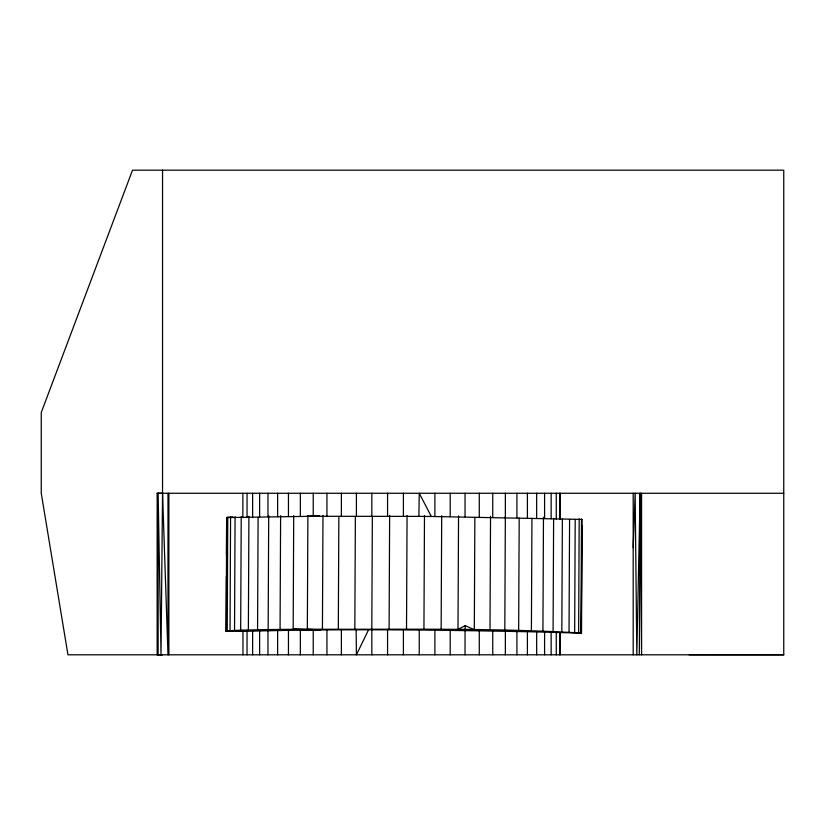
<?xml version="1.0" encoding="UTF-8"?>
<svg xmlns="http://www.w3.org/2000/svg" width="825" height="825" viewBox="0 0 825 825"><rect width="100%" height="100%" fill="white"/><g stroke="black" fill="none" stroke-linecap="round" stroke-linejoin="round"><path stroke-width="1.24" d="M536.652 654.813L536.683 631.919C438.766 629.929 340.756 628.557 242.859 631.414L226.102 631.259L226.359 576.324M226.236 631.331L226.638 517.553L226.463 554.606M226.102 631.259L227.226 630.97L227.772 517.265L232.825 516.852M227.226 630.97L230.041 630.692L230.577 516.986M230.041 630.692L234.537 630.434L235.073 516.728M234.537 630.434L240.673 630.176L241.22 516.481M240.673 630.176L248.366 629.949L248.913 516.254M248.366 629.949L257.565 629.764L258.101 517.327M257.565 629.764L268.156 629.568L268.702 515.873M268.156 629.568L280.067 629.423L280.613 515.707M293.71 515.584L293.174 629.289L320.399 630.001L307.343 629.176L280.067 629.423M307.89 515.47L307.343 629.176C398.681 629.681 490.411 627.629 581.522 633.074L582.038 525.752M322.431 629.114L322.977 515.398M338.312 629.062L338.848 516.636M354.832 629.052L355.369 516.615M371.807 629.062L372.343 516.636M389.101 629.114L389.637 515.398M406.519 629.176L407.065 515.47M423.937 629.289L424.483 515.584M441.148 629.423L441.695 515.707M458.545 515.873L457.999 629.568L465.187 625.608L474.323 629.764L474.86 517.327M489.998 629.949L490.535 516.254M504.807 630.176L505.354 516.481M518.657 630.434L519.193 518.007M531.403 630.692L531.939 518.265M542.922 630.97L543.469 517.254M553.08 631.259L553.616 518.832M561.825 631.548L562.361 519.121M569.033 631.857L569.58 519.42M574.664 632.167L575.2 519.729M578.645 632.476L579.181 518.76M580.944 632.775L581.491 519.069M536.683 631.919L581.212 633.146L582.068 519.358M639.323 654.813L640.128 493.267L636.817 654.813L635.137 493.267L633.188 547.666M465.145 629.65L465.187 625.608M226.71 517.584L313.232 516.285L418.883 516.378L419.244 493.267L431.32 516.471L581.873 519.41M368.507 629.918L356.41 654.813L356.142 629.908M226.638 517.553L227.772 517.265M162.556 654.823L157.142 654.813L157.142 493.267L162.546 493.267L167.991 654.813L167.991 493.267M157.142 493.267L783.75 493.267M689.133 654.782L783.75 654.813L783.75 170.177L132.516 170.187L41.25 412.49L41.25 493.195L67.959 654.803L783.75 654.813M418.883 516.378L431.32 516.471M307.354 516.048L319.739 516.254L311.066 516.027M310.901 516.038L319.739 516.254M294.133 629.207L320.399 630.001M640.128 493.267L641.582 654.813L641.582 493.267M633.188 493.267L633.188 654.813M560.051 493.267L560.051 519.296M560.051 633.043L560.051 654.813M559.886 493.267L559.886 519.276M559.886 633.023L559.886 654.813M556.267 493.267L556.267 518.997M556.267 632.744L556.267 654.813M551.152 493.267L551.152 518.719M551.152 632.466L551.152 654.813M544.593 493.267L544.593 518.44M544.593 632.187L544.593 654.813M536.652 493.267L536.652 518.172M527.402 493.267L527.402 517.904M527.402 631.651L527.402 654.813M516.924 493.267L516.924 517.657M516.924 631.403L516.924 654.813M505.354 493.267L505.354 517.419M505.354 631.166L505.354 654.813M492.752 493.267L492.752 517.203M492.752 630.95L492.752 654.813M479.284 493.267L479.284 516.997M479.284 630.733L479.284 654.813M465.042 493.267L465.042 516.811M465.042 630.548L465.042 654.813M450.202 493.267L450.202 516.646M450.202 630.382L450.202 654.813M434.888 493.267L434.888 516.502M434.888 630.238L434.888 654.813M419.244 630.125L419.244 654.813M403.404 493.267L403.404 516.285M403.404 630.032L403.404 654.813M387.564 493.267L387.564 516.223M387.564 629.96L387.564 654.813M371.838 493.267L371.838 516.172M371.838 629.918L371.838 654.813M356.41 493.267L356.41 516.161M341.385 493.267L341.385 516.182M341.385 629.918L341.385 654.813M326.948 493.267L326.948 516.213M326.948 629.96L326.948 654.813M313.232 493.267L313.232 516.285M313.232 630.032L313.232 654.813M300.352 493.267L300.352 516.378M300.352 630.114L300.352 654.813M288.451 493.267L288.451 516.502M288.451 630.248L288.451 654.813M277.623 493.267L277.623 516.646M277.623 630.382L277.623 654.813M267.97 493.267L267.97 516.811M267.97 630.548L267.97 654.813M259.617 493.267L259.617 516.997M259.617 630.743L259.617 654.813M252.625 493.267L252.625 517.203M252.625 630.939L252.625 654.813M247.046 493.267L247.046 517.419M247.046 631.166L247.046 654.813M242.859 493.267L242.859 517.667M242.963 631.403L242.963 654.813M168.877 493.267L168.877 654.813M162.546 170.177L162.546 493.267L161.019 654.813L158.132 493.267L158.132 654.813"/></g></svg>
